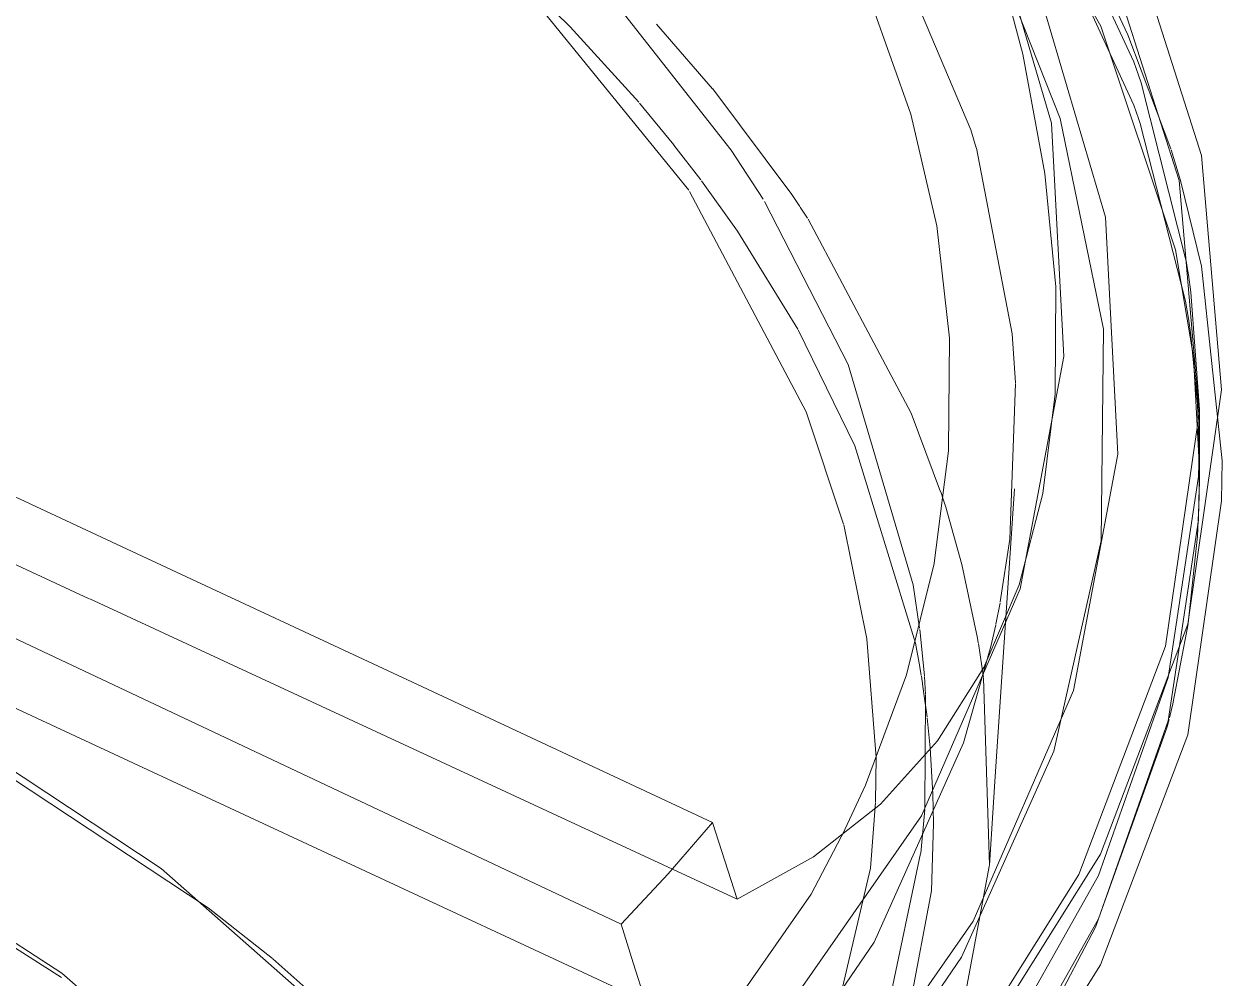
# Model space of a CAD drawing. Header units: metres. Extents: x -0.9 to 62, y -37.3 to 60.
# Drawn here: x 35.2164 to 35.4826, y 43.1224 to 43.3343 of the extents above; entities that cross this region are included whole.
import ezdxf

# ---------------------------------------------------------------- set-up
doc = ezdxf.new("R2010")
doc.units = ezdxf.units.M
doc.layers.add('P-SANR-FIXT', color=7, linetype='Continuous', lineweight=5)

# ---------------------------------------------------------------- blocks, each defined once
blk = doc.blocks.new('Caixa d_água de polietileno 1000 a 5000 Litros - Fortlev - 1000 L-3723394-3D_DT_05')
at = {"layer": 'P-SANR-FIXT', "color": 157, "true_color": 0x4e6280}
for p, q in [((12.22118, 43.20666), (11.84309, 43.3819)), ((12.435, 43.36568), (12.45333, 43.32592)), ((12.35443, 43.29744), (12.31675, 43.34372)), ((12.39502, 43.3389), (12.40376, 43.31433)), ((12.45498, 43.32126), (12.46503, 43.28136)), ((12.38055, 43.2482), (12.35463, 43.29715)), ((12.466, 43.27477), (12.46793, 43.24869)), ((12.46669, 43.25897), (12.46644, 43.26125)), ((12.38884, 43.22325), (12.38055, 43.2482)), ((12.46794, 43.2382), (12.4675, 43.24978)), ((12.46795, 43.24624), (12.46794, 43.24258)), ((12.41216, 43.2395), (12.40897, 43.21453)), ((12.41218, 43.23975), (12.41216, 43.2395)), ((12.39404, 43.19777), (12.38887, 43.22311)), ((12.46542, 43.20124), (12.46749, 43.22054)), ((12.3652, 43.13991), (12.22132, 43.2066)), ((12.39604, 43.1723), (12.39404, 43.19777)), ((12.41764, 43.135), (12.43993, 43.18629)), ((12.42248, 43.16604), (12.4238, 43.18594)), ((12.39605, 43.17141), (12.39604, 43.1723)), ((12.39368, 43.1652), (12.38915, 43.15536))]:
    blk.add_line(p, q, dxfattribs=at)
at = {"layer": 'P-SANR-FIXT', "color": 8, "true_color": 0x808080}
for p, q in [((11.82324, 43.35978), (12.34481, 43.11718)), ((12.46796, 43.23541), (12.46796, 43.24508)), ((12.4238, 43.18594), (12.4268, 43.23109))]:
    blk.add_line(p, q, dxfattribs=at)
at = {"layer": 'P-SANR-FIXT', "color": 167, "true_color": 0x355380}
for p, q in [((12.45332, 43.31628), (12.43553, 43.35506)), ((12.32805, 43.3337), (12.31651, 43.34514)), ((12.34332, 43.31694), (12.32805, 43.3337)), ((12.34728, 43.33434), (12.35972, 43.31997)), ((12.3511, 43.30752), (12.3435, 43.31673)), ((12.46486, 43.27277), (12.45476, 43.31224)), ((12.35714, 43.29969), (12.35115, 43.30745)), ((12.46374, 43.29956), (12.46167, 43.30638)), ((12.37921, 43.29366), (12.38084, 43.29118)), ((12.46503, 43.28136), (12.46514, 43.28071)), ((12.41235, 43.26452), (12.41218, 43.23975)), ((12.4675, 43.24978), (12.46599, 43.26518)), ((12.46796, 43.23533), (12.46669, 43.25893)), ((12.46793, 43.24869), (12.46795, 43.24624)), ((12.46794, 43.24258), (12.46794, 43.24194)), ((12.46796, 43.23563), (12.46794, 43.2382)), ((12.41042, 43.23041), (12.41102, 43.22856)), ((12.41153, 43.22697), (12.41511, 43.21427)), ((12.46749, 43.22054), (12.46788, 43.22926)), ((12.42267, 43.201), (12.42361, 43.20575)), ((12.42158, 43.19606), (12.42264, 43.20087)), ((12.40679, 43.1895), (12.40577, 43.1998)), ((12.41879, 43.19669), (12.41991, 43.18913)), ((12.40706, 43.18537), (12.4068, 43.18939)), ((12.40708, 43.18492), (12.40707, 43.18521)), ((12.46069, 43.17795), (12.46117, 43.17984)), ((12.39592, 43.16153), (12.39605, 43.17141)), ((12.40871, 43.16327), (12.40808, 43.17356)), ((12.42125, 43.14746), (12.42248, 43.16604)), ((12.40884, 43.15675), (12.40871, 43.16321)), ((12.39485, 43.14681), (12.39592, 43.16142)), ((12.40598, 43.15013), (12.40688, 43.15986)), ((12.42123, 43.1472), (12.41176, 43.09679)), ((12.26202, 43.12663), (12.28413, 43.10704))]:
    blk.add_line(p, q, dxfattribs=at)
at = {"layer": 'P-SANR-FIXT', "color": 167, "true_color": 0x284b80}
for p, q in [((12.41102, 43.22856), (12.41153, 43.22697)), ((12.40577, 43.19149), (12.4048, 43.19676)), ((12.40609, 43.18961), (12.40578, 43.19146)), ((12.40671, 43.18556), (12.40612, 43.18944)), ((12.41993, 43.18898), (12.42125, 43.14746)), ((12.40739, 43.18039), (12.40671, 43.18554)), ((12.40689, 43.16008), (12.40708, 43.18492)), ((12.40808, 43.17356), (12.40741, 43.18016)), ((12.39769, 43.11094), (12.40597, 43.15006))]:
    blk.add_line(p, q, dxfattribs=at)
at = {"layer": 'P-SANR-FIXT', "color": 167, "true_color": 0x224780}
blk.add_line((12.42125, 43.14746), (12.42123, 43.1472), dxfattribs=at)
at = {"layer": 'P-SANR-FIXT', "color": 8, "true_color": 0x808080}
for points in [[(11.65312, 42.84552, 0), (11.74855, 42.84469, 0), (11.84342, 42.8504, 0), (11.93623, 42.86256, 0), (12.02552, 42.88099, 0), (12.10988, 42.90539, 0), (12.18798, 42.93538, 0), (12.25859, 42.97048, 0), (12.32059, 43.01014, 0), (12.37301, 43.05374, 0), (12.41502, 43.10058, 0), (12.44596, 43.14994, 0), (12.46535, 43.20102, 0), (12.47286, 43.25303, 0), (12.46839, 43.30514, 0), (12.45201, 43.35654, 0), (12.42397, 43.40641, 0), (12.38472, 43.45396, 0)], [(12.3597, 43.15695, 0), (12.29525, 43.18706, 0), (12.23078, 43.21714, 0), (12.16628, 43.2472, 0), (12.10176, 43.27722, 0), (12.03717, 43.30718, 0), (11.97249, 43.33703, 0), (11.9076, 43.36667, 0), (11.84233, 43.39572, 0)], [(11.82696, 43.37858, 0), (11.89028, 43.34735, 0), (11.95417, 43.31661, 0), (12.01825, 43.28608, 0), (12.08241, 43.25565, 0), (12.14662, 43.22528, 0), (12.21087, 43.19494, 0), (12.27513, 43.16463, 0), (12.33941, 43.13433, 0)], [(11.07185, 43.08968, 0), (11.12161, 43.04553, 0), (11.18149, 43.0053, 0), (11.25047, 42.96969, 0), (11.32735, 42.9393, 0), (11.41084, 42.91466, 0), (11.49949, 42.89619, 0), (11.5918, 42.8842, 0), (11.68618, 42.8789, 0), (11.78102, 42.88038, 0), (11.87469, 42.88862, 0), (11.96559, 42.90346, 0), (12.05218, 42.92467, 0), (12.13296, 42.95187, 0), (12.20655, 42.9846, 0), (12.27169, 43.0223, 0), (12.32728, 43.06433, 0), (12.37236, 43.10997, 0), (12.40615, 43.15843, 0), (12.42808, 43.20888, 0), (12.43778, 43.26047, 0), (12.43507, 43.31232, 0), (12.42001, 43.36352, 0)], [(12.42137, 43.35522, 0), (12.42866, 43.32765, 0), (12.43357, 43.30115, 0), (12.43599, 43.27593, 0), (12.43587, 43.25216, 0), (12.43315, 43.23003, 0), (12.42785, 43.20971, 0), (12.42, 43.19135, 0), (12.40968, 43.17508, 0), (12.39701, 43.16103, 0), (12.38213, 43.14928, 0), (12.3652, 43.13991, 0)], [(11.0412, 43.04077, 0), (11.09104, 42.99628, 0), (11.1507, 42.95555, 0), (11.21922, 42.91924, 0), (11.29552, 42.8879, 0), (11.37841, 42.86204, 0), (11.46658, 42.84206, 0), (11.55863, 42.82828, 0), (11.65312, 42.82092, 0), (11.74855, 42.82008, 0), (11.84342, 42.82579, 0), (11.93623, 42.83796, 0), (12.02552, 42.85639, 0), (12.10988, 42.88079, 0), (12.18798, 42.91077, 0), (12.25859, 42.94587, 0), (12.32059, 42.98554, 0), (12.37301, 43.02913, 0), (12.41502, 43.07598, 0), (12.44596, 43.12533, 0), (12.46535, 43.17642, 0), (12.47286, 43.22842, 0), (12.47294, 43.23732, 0)], [(12.33941, 43.13433, 0), (12.34989, 43.14555, 0), (12.3597, 43.15695, 0)], [(12.3652, 43.13991, 0), (12.36245, 43.14843, 0), (12.3597, 43.15695, 0)], [(12.33941, 43.13433, 0), (12.34211, 43.12575, 0), (12.34481, 43.11718, 0)]]:
    blk.add_polyline3d(points, dxfattribs=at)
at = {"layer": 'P-SANR-FIXT', "color": 157, "true_color": 0x4e6280}
for points in [[(12.37299, 43.05399, 0), (12.41041, 43.09633, 0), (12.44114, 43.14536, 0), (12.4604, 43.19611, 0), (12.46786, 43.24777, 0), (12.46342, 43.29954, 0), (12.44715, 43.3506, 0), (12.41929, 43.40014, 0), (12.3803, 43.44739, 0)], [(12.44704, 43.29144, 0), (12.43173, 43.34349, 0), (12.41944, 43.36899, 0)], [(12.37095, 43.2954, 0), (12.36388, 43.30631, 0), (12.33691, 43.34069, 0)], [(12.40376, 43.31433, 0), (12.40955, 43.2895, 0), (12.41235, 43.26452, 0)], [(12.47294, 43.23732, 0), (12.46839, 43.28054, 0), (12.46374, 43.29956, 0)], [(12.40573, 43.20009, 0), (12.4043, 43.20971, 0), (12.38988, 43.25873, 0), (12.37126, 43.2949, 0)], [(12.43993, 43.18629, 0), (12.44979, 43.23874, 0), (12.44704, 43.29144, 0)], [(12.28364, 43.1058, 0), (12.23721, 43.14674, 0), (12.18101, 43.18384, 0), (12.11609, 43.21641, 0), (12.04367, 43.24385, 0), (11.96508, 43.26565, 0), (11.8818, 43.28139, 0), (11.84614, 43.28608, 0)], [(12.46794, 43.24194, 0), (12.46768, 43.23383, 0), (12.461, 43.18919, 0), (12.44551, 43.1452, 0), (12.4214, 43.10239, 0)], [(12.26206, 43.0824, 0), (12.21512, 43.1235, 0), (12.15796, 43.16054, 0), (12.09174, 43.19274, 0), (12.01781, 43.21947, 0), (11.93768, 43.24017, 0)], [(12.25275, 42.94686, 0), (12.30059, 42.97629, 0), (12.34851, 43.01263, 0), (12.38893, 43.05159, 0), (12.4214, 43.09272, 0), (12.44551, 43.13553, 0), (12.461, 43.17952, 0), (12.46768, 43.22416, 0), (12.46796, 43.23541, 0)], [(12.46788, 43.22926, 0), (12.46795, 43.23371, 0), (12.46796, 43.23506, 0)], [(12.40897, 43.21451, 0), (12.40281, 43.18973, 0), (12.39368, 43.1652, 0)], [(12.46126, 43.18021, 0), (12.46199, 43.1833, 0), (12.46539, 43.20106, 0)], [(12.43209, 43.10937, 0), (12.44481, 43.13366, 0), (12.46069, 43.17795, 0)], [(12.38914, 43.15533, 0), (12.38165, 43.14105, 0), (12.34905, 43.09431, 0), (12.30557, 43.05028, 0)], [(11.28096, 42.92699, 0), (11.32096, 42.91224, 0), (11.40583, 42.8872, 0), (11.49596, 42.86842, 0), (11.58979, 42.85623, 0), (11.68573, 42.85084, 0), (11.78214, 42.85234, 0), (11.87737, 42.86071, 0), (11.96978, 42.87581, 0), (12.0578, 42.89736, 0), (12.13992, 42.92501, 0), (12.21473, 42.95829, 0), (12.28095, 42.99662, 0), (12.33746, 43.03934, 0), (12.38328, 43.08573, 0), (12.41764, 43.135, 0)]]:
    blk.add_polyline3d(points, dxfattribs=at)
at = {"layer": 'P-SANR-FIXT', "color": 167, "true_color": 0x355380}
for points in [[(12.46644, 43.26125, 0), (12.4626, 43.28415, 0), (12.44601, 43.33385, 0), (12.41844, 43.38206, 0), (12.3977, 43.40891, 0)], [(12.41833, 43.30683, 0), (12.41711, 43.31085, 0), (12.39831, 43.35529, 0), (12.38141, 43.38289, 0)], [(12.42397, 43.3463, 0), (12.43698, 43.31334, 0), (12.44658, 43.26656, 0), (12.4461, 43.21949, 0), (12.43555, 43.17277, 0), (12.41508, 43.12705, 0), (12.38496, 43.08296, 0), (12.36664, 43.06197, 0)], [(12.46159, 43.30664, 0), (12.45201, 43.33194, 0), (12.44697, 43.34277, 0)], [(12.45333, 43.32592, 0), (12.45438, 43.32299, 0), (12.45498, 43.32126, 0)], [(12.35977, 43.31992, 0), (12.37733, 43.29645, 0), (12.37914, 43.29376, 0)], [(12.42706, 43.2546, 0), (12.42631, 43.26551, 0), (12.41836, 43.30672, 0)], [(12.37871, 43.26652, 0), (12.36527, 43.2883, 0), (12.35727, 43.29951, 0)], [(12.38099, 43.29095, 0), (12.40387, 43.24789, 0), (12.41041, 43.23044, 0)], [(12.46514, 43.28067, 0), (12.46546, 43.27861, 0), (12.466, 43.27477, 0)], [(12.4048, 43.19676, 0), (12.39132, 43.24062, 0), (12.37878, 43.2664, 0)], [(12.42365, 43.20597, 0), (12.42576, 43.2199, 0), (12.42707, 43.25445, 0)], [(12.41512, 43.21423, 0), (12.41859, 43.19786, 0), (12.41876, 43.19689, 0)], [(12.21502, 43.12247, 0), (12.17263, 43.14951, 0), (12.10888, 43.1815, 0), (12.05468, 43.20273, 0)], [(12.14733, 43.19844, 0), (12.19033, 43.17585, 0), (12.24764, 43.13801, 0), (12.26192, 43.12671, 0)], [(12.30873, 43.02983, 0), (12.32836, 43.04701, 0), (12.36646, 43.08759, 0), (12.39563, 43.13033, 0), (12.41549, 43.17463, 0), (12.42158, 43.19604, 0)]]:
    blk.add_polyline3d(points, dxfattribs=at)
at = {"layer": 'P-SANR-FIXT', "color": 167, "true_color": 0x284b80}
for points in [[(12.45476, 43.31224, 0), (12.45438, 43.31332, 0), (12.45332, 43.31628, 0)], [(12.46599, 43.26518, 0), (12.46546, 43.26894, 0), (12.46486, 43.27277, 0)], [(12.3923, 43.07334, 0), (12.39907, 43.09226, 0), (12.40837, 43.14176, 0), (12.40884, 43.15675, 0)], [(12.37433, 43.07564, 0), (12.38295, 43.09626, 0), (12.39485, 43.14681, 0)]]:
    blk.add_polyline3d(points, dxfattribs=at)

msp = doc.modelspace()

# ---------------------------------------------------------------- block references
at = {"layer": 'P-SANR-FIXT', "color": 157, "true_color": 0x4e6280}
msp.add_blockref('Caixa d_água de polietileno 1000 a 5000 Litros - Fortlev - 1000 L-3723394-3D_DT_05', (23.00968, 0), dxfattribs=at)

doc.saveas('drawing.dxf')
